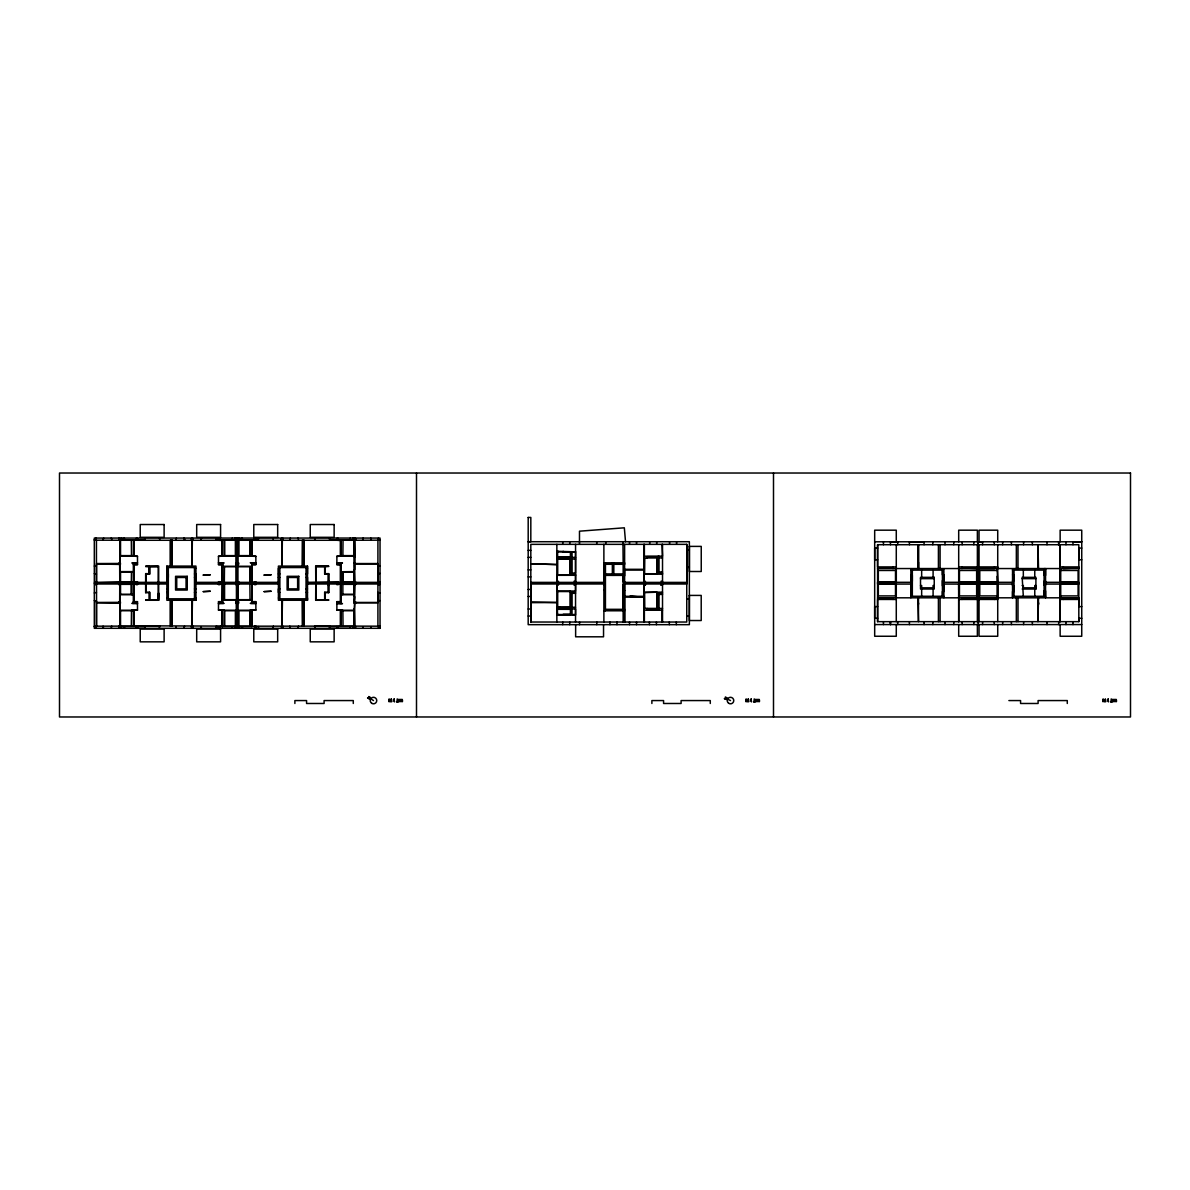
<?xml version="1.0" encoding="UTF-8"?>
<svg xmlns="http://www.w3.org/2000/svg" width="1190" height="1190" viewBox="0 0 1190 1190"><rect width="100%" height="100%" fill="white"/><g stroke="black" fill="none" stroke-linecap="round" stroke-linejoin="round"><path stroke-width="1.5" d="M94.322 626.193L94.322 538.059L380.041 538.059L380.041 628.305L94.322 628.305L94.322 626.193L120.116 626.119L120.116 603.33L120.116 610.738L133.429 610.738M96.45 626.193L96.45 601.084L94.322 600.563M96.45 583.174L96.45 540.171M96.539 626.089L96.539 564.001L120.428 564.432L120.428 563.034L118.792 563.034L118.792 564.432M103.619 628.305L103.084 626.907M111.741 626.193L111.206 628.305M120.19 626.476L120.19 627.948L118.792 627.948L118.792 626.193M118.792 603.33L118.792 601.932L120.428 601.932L120.428 603.33L96.524 602.809M119.759 596.502L120.19 581.717L96.539 582.356M118.792 540.171L118.792 538.415L120.19 538.415L120.19 539.873L118.792 539.873L118.792 538.415M121.112 626.907L121.633 628.305M121.112 539.457L121.633 538.059M124.087 538.059L124.623 539.457M124.623 626.907L124.087 628.305M131.331 594.256L131.331 584.335L120.532 584.335L120.532 594.256M131.495 582.356L131.495 581.255M136.077 581.717L136.077 584.647L137.49 584.647L137.49 581.717L120.19 582.356M137.49 583.234L137.49 583.993L166.868 583.993M145.106 538.059L144.585 539.799L120.19 539.799M145.745 592.65L145.745 583.993M145.745 582.356L145.745 573.714M146.102 574.071L146.102 582.356L146.192 574.16M158.687 582.356L158.687 566.098L145.656 566.187L149.256 566.529L149.256 573.714L145.656 573.625L145.656 582.356M149.598 574.071L149.598 566.619L158.24 566.529L158.166 599.745L149.687 599.745L149.687 592.204L145.745 592.293M149.167 599.745L145.656 600.266L158.687 600.266L158.597 592.903L158.24 599.82L149.598 599.82L149.598 592.293M159.237 628.305L159.772 626.193L144.585 626.178L145.106 628.305M166.868 566.098L166.868 600.266L195.948 600.266L195.948 566.098L166.868 566.098L166.868 582.356L137.49 582.356M175.882 626.907L176.403 628.305M175.882 539.457L176.403 538.059M184.004 628.305L184.524 626.193M184.524 539.457L184.004 538.059M192.007 626.119L192.438 600.266M192.007 566.098L192.349 540.245M194.491 567.556L194.491 598.808L168.326 598.808L168.326 567.556L194.491 567.556L195.948 568.374M195.948 600.266L195.948 597.99L194.491 597.99M195.948 578.861L195.948 582.356L218.484 582.356M201.021 626.907L201.541 628.305M201.021 539.457L201.541 538.059M215.673 628.305L216.208 626.193M216.208 539.457L215.673 538.059M236.245 610.247L218.484 610.202L218.484 601.634L222.485 601.634L222.485 600.028L236.423 600.028L236.423 601.932M219.897 583.13L219.897 581.717L218.484 581.717L218.484 584.647L219.897 584.647L219.897 583.234M222.634 566.247L222.634 562.974L222.485 566.336L236.423 566.336L236.423 564.432M224.33 599.596L224.33 583.993M231.827 626.907L232.347 628.305M231.827 539.457L232.347 538.059M234.802 628.305L235.322 626.565M235.322 539.457L234.802 538.059M236.245 581.717L236.245 566.767M236.423 581.717L236.423 566.678L222.485 566.678L222.485 582.356L235.724 582.356M236.423 563.034L236.423 539.814L237.941 539.814L238.119 563.034M237.122 627.948L237.122 538.415M238.119 599.596L238.119 584.647M242.537 626.907L242.016 628.305M242.537 539.457L242.016 538.059M250.034 582.356L250.034 566.767M251.863 562.974L251.863 566.336L237.941 566.336L238.119 564.432M254.467 581.717L254.467 584.647L255.865 584.647L255.865 581.717L252.221 582.356M255.865 583.234L255.865 583.993L278.415 583.993M258.156 540.171L258.691 538.059M273.343 539.457L272.822 538.059M279.873 568.374L278.415 568.374L278.415 600.266L307.496 600.266L307.496 597.99L306.038 598.808L279.873 598.808L278.415 597.99M281.48 540.171L281.48 538.415L282.878 538.415L282.878 539.799L281.48 539.799L281.48 538.415M282 626.119L282.447 600.266M282 566.098L282.357 540.245M282.878 540.171L282.878 538.415M289.839 540.171L290.36 538.059M290.36 628.305L289.839 626.193M298.482 539.457L297.961 538.059M279.873 598.808L279.873 567.556L306.038 567.556L307.496 568.374M255.865 582.356L278.415 582.356L278.415 566.098L307.496 566.098L307.496 582.356L338.272 581.717L338.272 584.647L336.874 584.647L336.874 582.356M315.767 600.177L315.767 583.993L315.677 600.266L328.693 600.266L325.197 599.745L325.197 592.724M324.751 592.293L324.751 599.82L316.109 599.82L315.767 598.332M328.262 584.171L328.618 585.718L328.618 583.993M328.618 582.356L328.618 573.714M352.716 628.305L353.252 626.907M353.252 539.457L352.716 538.059M355.572 540.171L355.572 538.415L354.159 538.415L354.159 539.799L329.779 539.799M355.572 563.465L353.936 563.034L354.159 571.616L341.024 571.765M371.265 626.907L370.745 628.305M371.265 539.457L370.745 538.059M530.814 622.028L530.814 544.351L686.749 544.351L686.749 622.028L530.814 622.028L530.814 582.386L556.861 582.386L556.861 544.351M556.861 622.013L556.861 575.32L575.558 575.276M558.244 614.531L556.861 615.066L556.861 608.938L557.396 614.531L570.754 614.531L570.754 609.087M556.861 557.426L557.411 551.833L570.754 551.833L570.754 557.277M557.5 614.427L557.396 608.938M557.708 591.043L557.694 607.302L570.01 607.212L570.01 591.088M560.118 607.302L560.118 608.596L571.304 608.596L571.304 592.129L570.01 592.129M560.118 559.062L560.118 557.768L571.304 557.768L571.304 574.235L570.01 574.235L570.01 575.276M575.648 624.661L575.633 636.799L603.538 636.814L603.553 624.661M575.543 622.013L575.558 574.235L572.048 574.235L572.048 551.833L575.558 551.833L575.558 573.059L572.048 573.059M603.88 622.013L603.88 562.825L624.616 562.825L624.616 564.283L605.353 564.283L605.353 573.922L623.158 573.922M605.353 562.825L605.338 610.782L603.88 610.782L624.616 610.782M612.359 575.38L612.359 562.825M613.817 575.38L613.817 562.825M623.158 622.028L623.158 584.573L624.616 584.573L624.616 622.028L624.616 597.068L643.835 597.068L629.882 596.324L643.835 597.142M643.835 544.351L643.835 585.063L645.367 585.063L645.367 583.978L661.045 583.978L661.045 585.063L662.354 585.063M644.177 581.3L644.177 574.19M644.37 544.351L644.37 556.191L662.518 556.191L662.027 544.351M645.367 585.063L645.367 581.3L643.835 581.3M658.263 573.149L658.263 556.191M661.045 585.063L661.045 583.978M662.518 585.063L662.518 544.351M686.749 544.351L686.794 584.007L662.518 583.978L662.518 622.028M1081.74 606.603L1081.74 618.279L1078.824 618.279L1078.824 621.656L877.595 621.656L877.595 544.708L1078.824 544.722L1078.824 606.603L1081.74 606.603L1081.74 530.175L1060.141 530.175L1060.141 541.792M893.021 599.448L893.021 597.811L877.595 598.406M893.021 568.552L893.021 566.916M895.698 597.811L895.698 584.067M895.698 582.312L895.698 568.552M896.278 624.572L896.278 636.263L874.68 636.248L874.68 530.175L896.278 530.175L896.278 541.792M912.328 570.099L912.328 596.264L910.871 596.264L910.871 585.138L912.328 585.138M921.655 596.264L921.655 589.02M921.655 577.343L921.655 570.099M933.094 596.264L933.094 589.02M934.239 577.343L934.239 589.02L920.51 589.02L920.51 577.343L934.239 577.343L934.239 578.652L920.51 578.652M958.694 624.572L958.694 636.263L977.377 636.263L977.377 624.572M958.694 582.312L958.694 566.916L977.377 566.916M958.694 541.792L958.694 530.175L977.377 530.175L977.377 541.792M959.274 597.811L959.274 584.067M959.274 582.312L959.274 568.552M961.951 599.448L961.951 597.811M961.951 568.552L961.951 566.916M978.21 624.572L978.21 541.792L874.68 541.792M979.043 624.572L979.043 636.263L997.726 636.263L997.726 624.572M994.468 599.448L994.468 597.811L1078.824 597.811M994.468 566.916L994.468 568.552L979.043 568.552L1078.824 568.552M997.146 597.811L997.146 584.067M997.146 568.552L997.726 582.312L997.726 544.722M997.726 568.552L997.726 566.916L979.043 566.916M997.726 541.792L997.726 530.175L979.043 530.175L979.043 541.792L1081.74 541.792L1072.993 541.792L1072.993 544.708M1023.326 596.264L1022.18 577.343L1035.91 577.343L1035.91 589.035L1022.18 589.035M1023.326 577.343L1023.326 570.099M1034.764 596.264L1034.764 589.035M1035.91 589.035L1035.91 585.554L1034.75 585.554L1034.75 587.83L1023.355 587.83L1023.355 585.554L1022.18 585.554M1045.549 568.641L1045.549 575.395L1044.091 575.395L1044.091 568.641L1045.549 568.641L1045.549 582.312L1078.824 582.312L1078.824 584.067L1045.549 584.067L1045.549 597.737L1045.549 590.969L1044.091 590.969L1044.091 596.279L1044.091 570.099L1012.541 570.099M1060.141 624.572L1060.141 636.263L1081.74 636.263L1081.74 618.279M1060.721 597.811L1060.721 584.067M1060.721 582.312L1060.721 568.552M1063.399 599.448L1063.399 597.811M1063.399 566.916L1063.399 568.552L1078.824 567.972M557.411 557.426L557.411 551.833L557.5 557.173L572.048 557.277M222.485 556.102L222.545 540.245M251.819 626.565L251.863 610.247M397.966 699.75C395.675 699.214 398.174 698.322 398.07 700.241M754.966 699.75C752.675 699.214 755.174 698.322 755.07 700.241M1111.966 699.75C1109.675 699.214 1112.174 698.322 1112.07 700.241M398.561 700.33L398.561 700.122A2.068 2.068 0 0 1 398.724 699.467L400.271 699.482M400.688 700.33L400.703 700.122A2.097 2.097 0 0 1 400.852 699.467L402.413 699.482M402.577 700.613L402.577 700.731A1.755 1.755 0 0 1 402.265 701.698L400.866 701.416M755.561 700.33L755.561 700.122A2.068 2.068 0 0 1 755.724 699.467L757.271 699.482M757.688 700.33L757.703 700.122A2.097 2.097 0 0 1 757.852 699.467L759.413 699.482M759.577 700.613L759.577 700.731A1.755 1.755 0 0 1 759.265 701.698L757.866 701.416M1112.561 700.33L1112.561 700.122A2.068 2.068 0 0 1 1112.724 699.467L1114.271 699.482M1114.688 700.33L1114.703 700.122A2.097 2.097 0 0 1 1114.851 699.467L1116.413 699.482M1116.577 700.613L1116.577 700.731A1.755 1.755 0 0 1 1116.265 701.698L1114.866 701.416M400.167 700.731L400.182 700.568A2.588 2.588 0 0 0 400.137 699.988L400.167 700.241M757.167 700.731L757.182 700.568A2.588 2.588 0 0 0 757.138 699.988L757.167 700.241M1114.167 700.731L1114.182 700.568A2.588 2.588 0 0 0 1114.138 699.988L1114.167 700.241M398.858 699.928L400.137 699.928M400.123 701.014L398.873 701.014M402.265 701.014L401 701.014M755.858 699.928L757.138 699.928M757.123 701.014L755.873 701.014M759.265 701.014L758 701.014M1112.858 699.928L1114.138 699.928M1114.123 701.014L1112.873 701.014M1116.265 701.014L1115 701.014M401.06 699.69L402.265 699.928M758.06 699.69L759.265 699.928M1115.06 699.69L1116.265 699.928M726.48 699.467L724.323 698.649L726.867 698.024C721.839 695.525 731.032 699.051 724.68 698.575M397.862 700.523L396.746 701.669L398.248 701.669M754.862 700.523L753.746 701.669L755.248 701.669M1111.862 700.523L1110.746 701.669L1112.248 701.669M397.549 700.464L396.478 701.877L398.248 701.877M754.549 700.464L753.478 701.877L755.248 701.877M1111.549 700.464L1110.478 701.877L1112.248 701.877M94.322 539.695L95.959 539.695L95.959 538.059M191.486 539.799L192.884 539.799M216.208 539.799L258.156 539.799L258.156 539.011M380.041 539.695L378.405 539.695L378.405 538.059M355.572 539.873L354.159 539.873L354.159 538.415M94.322 540.171L120.116 540.245L119.759 557.604M380.041 540.171L354.248 540.245L354.605 557.604M877.595 548.084L874.68 548.084L874.68 559.761L877.595 559.761M1081.74 548.084L1078.824 548.084L1078.824 559.776L1081.74 559.776M686.749 550.122L689.367 550.122M528.182 550.33L530.814 550.33M557.649 552.086L558.244 551.297M120.116 555.626L133.429 555.626M343.032 555.626L353.832 555.626L353.832 540.275L340.578 540.245L340.578 556.087M238.119 556.102L255.865 556.161L255.865 564.729L251.863 564.729M137.49 556.399L131.941 556.102M218.484 556.399L224.032 556.102M255.865 556.399L250.317 556.161M336.874 556.399L342.423 556.102M557.649 557.024L570.412 557.024L570.412 552.086L563.197 552.086L563.197 551.297M528.182 557.337L530.814 557.337M572.048 557.426L575.558 557.426M643.835 557.961L658.263 557.961L658.263 556.682L647.092 556.682L647.092 557.961M659.007 557.917L662.518 557.917M557.708 574.83L570.01 574.8L570.01 559.062L556.861 559.062L556.861 551.297L575.558 551.833M572.048 559.062L575.558 559.062M570.01 559.151L557.708 559.151L557.708 575.32M918.472 562.216L918.472 567.466M218.484 562.736L224.092 562.974L218.484 563.034M255.865 562.736L250.257 562.736L255.865 562.974M336.874 562.736L342.482 562.974L336.874 562.974M96.524 563.554L118.792 563.465M377.84 563.554L355.572 563.554L354.694 564.432L354.694 581.717M355.572 563.911L377.84 563.911L377.81 582.356L355.572 582.356M133.429 564.491L137.49 564.491M218.484 564.491L222.485 564.491M251.863 564.491L255.865 564.432M336.874 564.491L340.935 564.491M133.429 564.729L137.49 564.729L137.475 562.736L131.882 562.974L137.49 563.034L137.49 556.161L120.116 556.102L120.19 563.034M222.485 564.729L218.484 564.729L218.484 556.161L236.245 556.102L236.245 563.034M340.935 564.729L336.874 564.729L336.874 556.161L354.159 556.102L354.159 563.034M354.694 564.67L354.694 569.638M377.914 565.324L380.041 565.845M96.45 565.533L94.322 566.068M316.109 573.461L315.767 582.356L315.677 566.098L328.693 566.098L325.197 566.619L325.197 573.625M328.693 566.529L325.108 566.529L325.108 573.714L328.693 573.625L328.693 582.356M145.656 566.619L149.167 566.619M158.166 566.619L149.598 566.619L149.687 574.16L145.745 574.071M316.198 566.619L324.662 566.619L324.662 574.16L328.618 574.071M1078.824 566.916L1060.141 566.916L1060.141 544.722L1060.141 582.312L1060.141 568.641M686.749 567.347L689.367 567.347M316.109 568.032L315.767 566.187M877.595 567.972L893.021 567.972M961.951 567.972L977.377 568.552L877.595 568.552M166.868 568.374L168.326 568.374M624.616 569.311L643.835 569.311M119.759 569.861L120.116 581.717M528.182 569.891L530.814 569.891M643.835 570.04L624.616 570.04L624.616 584.007L643.835 584.007L643.835 622.028M910.871 570.099L942.406 570.099L942.42 596.264L942.42 591.564L943.878 591.564L943.878 585.718L942.42 585.718L942.42 580.646L943.878 580.646L943.878 574.815L942.42 574.815L942.406 568.641M996.997 570.471L979.772 570.471L979.772 582.148L996.997 582.148M1060.87 570.471L1078.095 570.471L1078.095 582.148L1060.87 582.148M133.429 571.616L120.116 571.616L120.19 564.432M662.518 571.959L659.007 571.959L659.007 573.149L659.007 556.191M120.116 572.107L133.429 572.107M656.984 573.149L662.518 573.149L662.518 574.19L643.835 574.19M380.041 573.446L377.914 573.967M94.322 573.654L96.45 574.175M166.868 573.922L168.326 573.922L168.326 577.462L166.868 577.462M194.491 573.922L195.948 573.922L195.948 577.462L194.491 577.462M278.415 573.922L279.873 573.922M306.038 573.922L307.496 573.922L307.496 566.098M1012.541 574.815L1014.014 574.815L1014.014 580.646L1012.541 580.646M623.158 575.38L605.338 575.38L605.338 609.325L624.616 609.325M603.88 575.811L605.338 575.811M997.146 576.317L997.146 581.568M528.182 576.897L530.814 576.897M278.415 577.462L279.873 577.462M306.038 577.462L307.496 577.462L307.496 600.266M1035.91 578.652L1022.18 578.652M328.618 580.646L328.262 582.356L328.262 574.071M556.861 581.3L558.393 581.3L558.393 585.063L556.861 585.063L556.861 591.043L575.558 591.043L575.558 585.063L574.011 585.063L574.011 583.978L558.393 583.978M575.558 581.3L574.011 581.3L574.011 582.386L558.393 582.386M662.518 581.3L661.045 581.3L661.045 582.401L645.367 582.401M354.248 581.717L355.572 581.717L355.572 584.647L354.248 584.647M603.88 581.791L605.338 581.791M238.64 582.356L251.863 582.356L251.863 566.678L237.941 566.678L237.941 581.717M338.272 582.356L354.159 582.356L354.159 583.993L338.272 583.993M624.616 582.386L643.835 582.401M662.518 582.401L686.794 582.401M910.871 582.312L877.595 582.312L877.595 584.067L910.871 584.067M943.878 582.312L977.377 582.312M1012.541 582.312L978.21 582.312L978.21 541.792L982.583 541.792L982.583 544.708M94.322 583.174L166.868 583.13M195.948 583.13L278.415 583.13M307.496 583.13L336.874 583.13M338.272 583.13L380.041 583.174M530.814 583.115L603.88 583.13M624.616 583.13L686.794 583.13M94.694 583.234L96.063 583.234M96.539 583.234L166.868 583.234M195.948 583.234L278.415 583.234M307.496 583.234L336.874 583.234M338.272 583.234L377.81 583.234M378.301 583.234L379.67 583.234M530.814 583.234L556.861 583.234M575.558 583.234L603.88 583.249M624.616 583.249L643.835 583.249M662.518 583.249L686.794 583.249M96.539 583.993L118.792 583.993M120.19 583.993L136.077 583.993M195.948 583.993L218.484 583.993M219.897 583.993L235.724 583.993M238.64 583.993L254.467 583.993M307.496 583.993L336.874 583.993M355.572 583.993L377.81 583.993M530.814 583.993L556.861 583.978M575.558 583.993L603.88 583.978M943.878 584.067L977.377 584.067M978.21 584.067L1012.541 584.067L1012.541 597.737L1012.541 591.564L1014.014 591.564L1014.014 585.718L1012.541 585.718L1012.541 568.641M343.032 584.335L353.832 584.335L353.832 594.256L343.032 594.256M996.997 584.216L979.772 584.216L979.772 595.907L996.997 595.907M1060.87 584.216L1078.095 584.216L1078.095 595.907L1060.87 595.907M120.19 584.647L118.792 584.647L118.792 581.717M603.88 584.811L605.338 584.811M895.698 584.796L896.278 599.448L877.595 599.448L877.595 621.656M958.694 584.796L958.694 590.062M920.51 585.554L921.67 585.554L921.67 587.83L933.064 587.83L933.064 585.554L934.239 585.554M166.868 588.901L168.326 588.901M194.491 588.901L195.948 588.901M279.873 588.901L278.415 588.901L278.415 592.442L279.873 592.442M306.038 588.901L307.496 588.901M528.182 589.452L530.814 589.452M603.88 590.329L605.338 590.329M623.158 590.567L624.616 590.567M910.871 590.969L912.328 590.969M557.708 591.534L570.01 591.564M328.618 592.293L324.662 592.204L324.662 599.745L316.198 599.745L316.109 566.529L324.751 566.529L324.751 574.071M575.558 592.129L572.033 592.129L572.033 614.531L575.543 614.531L575.543 608.938L572.033 608.938M643.835 592.189L662.518 592.189M96.45 592.442L94.322 592.962M166.868 592.442L168.326 592.442M194.491 592.442L195.948 592.442M306.038 592.442L307.496 592.442M380.041 592.962L377.914 592.442L377.914 601.084L380.041 600.563M572.033 593.304L575.558 593.304M656.984 593.23L662.518 593.23M120.116 594.256L133.429 594.256M133.34 594.598L131.495 594.598L131.495 583.993M341.024 594.598L342.869 594.598L342.869 583.993M659.007 594.42L662.518 594.42M133.429 594.732L120.116 594.732L120.19 601.932M341.024 594.732L354.159 594.732L354.159 601.932L354.694 596.726M643.835 596.324L624.616 596.324L624.616 581.791L623.158 581.791L623.158 575.811L624.616 575.811L624.616 544.351M910.871 596.264L943.878 596.264M1012.541 596.279L1045.549 596.279M528.182 596.458L530.814 596.458M877.595 597.811L977.377 597.811L961.951 598.406M166.868 597.99L168.326 597.99M994.468 597.811L979.043 597.811L994.468 598.406M1063.399 598.406L1078.824 598.406M686.749 599.016L689.367 599.016M977.377 599.448L958.694 599.448L958.694 621.656L958.694 584.067L958.694 597.737M979.043 599.448L997.726 599.448L997.726 584.067L997.726 621.656M222.634 599.596L222.634 583.993L222.485 599.686L236.423 599.686L236.423 584.647M145.656 599.82L149.256 599.82L149.256 592.65L145.656 592.724L145.656 583.993M328.693 599.82L325.108 599.82L325.108 592.65L328.693 592.724L328.693 583.993M236.245 600.117L222.634 600.117L222.634 603.389L222.485 601.872L218.484 601.932M238.119 600.117L251.73 600.117L251.73 603.389M133.429 601.634L137.49 601.634L137.49 610.247L120.116 610.247M340.935 601.634L336.874 601.634L336.874 610.202L340.504 610.202L340.504 626.089M133.429 601.872L137.49 601.872M255.865 601.932L251.863 601.872L251.863 603.389M336.874 601.932L340.935 601.872M530.814 601.932L556.861 602.527L530.814 602.661M96.524 602.452L118.792 602.363M355.572 602.452L377.84 602.452M355.572 602.809L377.84 602.809M137.49 603.33L131.882 603.389L137.49 603.628M218.484 603.33L224.092 603.389L218.484 603.628M255.865 603.33L250.257 603.389L255.865 603.628M336.874 603.389L342.482 603.628L336.874 603.628M877.595 606.603L874.68 606.603L874.68 618.279L877.595 618.279M556.861 607.302L570.01 607.302M572.033 607.302L575.543 607.302M643.835 608.402L658.263 608.402M659.007 608.462L662.518 608.462M120.116 608.521L119.759 626.119L119.759 603.33M528.182 609.012L530.814 609.012M557.396 609.087L572.033 609.087M557.649 609.325L570.412 609.34L570.412 614.278L563.182 614.278M658.263 609.697L647.092 609.697L647.092 608.402M137.49 609.964L131.882 610.202M218.484 609.964L224.092 610.202M255.865 609.964L250.317 610.202M336.874 609.964L342.482 610.202M662.518 610.187L644.37 610.187L644.37 622.028M238.119 610.247L252.221 610.247L252.206 626.565L219.838 626.565L219.838 627.948L218.439 627.948L218.439 626.565L216.208 626.565M343.032 610.738L353.832 610.738L353.832 626.089L252.206 626.193M556.861 615.066L575.543 615.066M528.182 616.033L530.814 616.033M686.749 616.256L689.367 616.256M978.21 621.656L979.043 621.656L979.043 584.067M874.68 624.572L1081.74 624.572M222.634 626.089L235.382 626.089L235.382 610.738L224.583 610.738L224.583 626.089M251.73 626.089L238.967 626.089L238.967 610.738L249.781 610.738L249.781 626.089M380.041 626.193L354.248 626.119L354.248 608.759L354.605 626.119M144.585 626.565L118.792 626.476L118.792 627.948M191.486 626.565L192.884 626.565M254.526 626.476L255.924 626.476M281.48 626.565L282.878 626.565M329.779 626.565L355.557 626.476M94.322 626.669L95.959 626.669L95.959 628.305M1105.242 699.021L1105.614 701.877L1105.361 699.363L1104.201 701.416C1102.193 694.38 1102.966 706.444 1103.026 699.363L1104.261 701.877M1008.882 700.568L1020.574 700.568L1020.574 703.483L1038.097 703.483L1038.097 700.568L1067.281 700.568L1067.281 703.483M727.551 699.125L730.496 700.568M370.745 698.798L373.496 700.568M1112.724 701.416L1114.093 701.684A1.74 1.74 0 0 0 1114.405 700.776M755.724 701.416L757.093 701.684A1.74 1.74 0 0 0 757.405 700.776M398.724 701.416L400.093 701.684A1.74 1.74 0 0 0 400.405 700.776M625.524 541.733L624.334 527.81L579.485 531.186L579.485 544.351M252.176 540.245L252.221 556.087M251.819 540.245L251.863 556.102M222.485 610.247L222.545 626.565M362.623 626.907L363.158 628.305M222.158 626.565L222.113 610.202L222.113 625.791L218.543 626.089L133.86 625.791L133.86 610.247M1078.824 621.656L1078.824 599.448L1060.141 599.448L1060.141 621.656L1060.141 584.067L1060.141 597.737M1072.978 621.656L1072.978 624.572M1065.972 541.792L1065.972 544.708M1065.972 621.656L1065.972 624.572M1058.684 621.656L1058.684 624.572M1047.007 541.792L1047.007 544.708M1047.007 621.656L1047.007 624.572M1038.543 568.641L1037.948 544.722L1037.948 568.641M1038.543 597.737L1037.948 621.656L1037.948 597.737M1034.764 570.099L1034.764 577.343M1032.355 541.792L1032.355 544.722M1032.37 621.656L1032.37 624.572M1023.593 541.792L1023.593 544.722M1023.608 621.656L1023.608 624.572M1017.986 544.722L1017.986 568.641M1018 597.737L1018 621.656M1016.349 544.722L1016.349 568.641M1016.334 597.737L1016.334 621.656M1014.014 570.099L1014.014 596.279M1011.411 541.792L1011.411 544.722M1011.411 621.656L1011.411 624.572M1002.649 541.792L1002.649 544.722M1002.649 621.656L1002.649 624.572M994.26 541.792L994.26 544.722M994.26 621.656L994.26 624.572M982.583 621.656L982.583 624.572M979.043 544.722L979.043 582.312M977.377 544.722L977.377 621.656M973.837 541.792L973.837 544.722M973.837 621.656L973.837 624.572M962.16 541.792L962.16 544.708M962.16 621.656L962.16 624.572M958.694 544.722L958.694 568.641M953.77 541.792L953.77 544.708M953.77 621.656L953.77 624.572M945.009 541.792L945.009 544.722M945.009 621.656L945.009 624.572M943.878 568.641L943.878 597.737M940.085 544.708L940.085 568.641M940.085 597.737L940.085 621.656M938.419 544.708L938.419 568.641M938.419 597.737L938.419 621.656M933.094 570.099L933.094 577.343M932.826 541.792L932.826 544.722M932.811 621.656L932.811 624.572M924.065 544.708L924.065 541.792L909.413 541.792L909.413 544.708M924.05 621.656L924.05 624.572M918.472 597.737L918.472 621.656L917.877 597.737M917.877 544.708L917.877 568.641M910.871 568.641L910.871 597.737M909.413 621.656L909.413 624.572M897.736 544.708L897.736 541.792L890.447 541.792L890.447 544.708M897.736 621.656L897.736 624.572M896.278 544.708L896.278 582.312L896.278 566.916L877.595 566.916L877.595 544.708M896.278 584.067L896.278 621.656M883.441 541.792L883.441 544.708M883.441 621.656L883.441 624.572M773.5 473.025L773.5 716.975M710.281 703.483L710.281 700.568L681.096 700.568L681.096 703.483L663.574 703.483L663.574 700.568L651.882 700.568L651.882 703.483M676.574 541.718L676.574 544.351M676.322 622.028L676.322 624.661M669.568 541.718L669.568 544.351M669.316 622.028L669.316 624.661M662.027 610.187L662.027 622.028M659.007 593.23L659.007 610.187M658.263 593.23L658.263 610.187M657.148 557.961L657.148 573.149M657.148 593.23L657.148 608.402M656.984 574.19L656.984 557.961L656.984 573.744L644.43 573.744L644.519 558.065L644.43 574.19M656.984 608.402L656.984 592.189L644.43 592.635L644.519 608.313L644.43 592.189M656.672 541.718L656.672 544.351M656.419 622.028L656.419 624.661M649.666 541.718L649.666 544.351M649.413 622.028L649.413 624.661M644.177 585.063L644.177 592.189M636.531 541.718L636.531 544.351M636.531 622.028L636.531 624.661M629.525 541.718L629.525 544.351M629.525 622.028L629.525 624.661M622.95 541.718L623.158 562.825M623.158 564.283L623.158 609.325M616.97 622.028L616.97 624.661M609.949 622.028L609.949 624.661M605.725 541.718L605.725 544.351M603.88 544.351L603.88 582.386L575.558 582.386L575.558 544.351M596.711 541.718L596.711 544.351M596.785 622.028L596.785 624.661M579.545 622.028L579.545 624.661M569.712 541.718L569.712 544.351M569.817 559.151L569.817 574.8M569.712 622.028L569.712 624.661M562.706 541.718L562.706 544.351M562.706 622.028L562.706 624.661M416.5 473.025L416.5 716.975M380.041 628.305L380.041 626.669L378.405 626.669L378.405 628.305M377.914 540.171L377.914 626.193M371.265 539.011L371.265 540.171M363.158 538.059L362.623 540.171M355.557 626.193L355.572 627.948L354.159 627.948L354.159 626.476M354.694 540.275L354.694 563.034M354.694 584.647L354.694 601.932M354.694 603.33L354.694 626.089M354.605 540.245L354.605 563.034M354.605 581.717L354.248 569.861L354.248 596.502L354.605 584.647M354.605 603.33L354.159 610.247L340.578 610.247L340.578 626.119M353.252 626.565L353.252 627.353M353.281 703.483L353.281 700.568L324.096 700.568L324.096 703.483L306.574 703.483L306.574 700.568L294.882 700.568L294.882 703.483M350.262 538.059L349.741 539.799M350.262 628.305L349.741 626.907M343.032 540.275L342.869 555.968M342.869 571.765L342.869 582.356M342.869 610.396L343.032 626.089M340.935 540.245L340.935 556.102M341.024 562.974L341.024 603.389M340.935 610.247L340.935 626.119M340.578 562.974L340.578 564.491M340.578 564.729L340.578 582.356M340.578 583.993L340.578 601.634M340.578 601.872L340.578 603.389M340.504 556.161L340.504 540.558L336.934 540.275L238.967 540.275L238.967 555.626L249.781 555.626L249.781 540.275M340.504 562.974L340.504 564.491M340.504 564.729L340.504 582.356M340.504 583.993L340.504 601.634M340.504 601.872L340.504 603.389M338.51 563.034L338.51 564.432M338.51 601.932L338.51 603.33M338.272 539.799L338.272 538.415L336.874 538.415L336.874 539.799M338.272 626.565L338.272 627.948L336.874 627.948L336.874 626.565M329.779 540.171L329.258 538.059M329.258 628.305L329.779 626.178L314.591 626.193L315.127 628.305M328.618 585.718L328.618 592.65M328.172 583.993L328.262 592.293M315.127 538.059L314.591 540.171M306.038 567.556L306.038 598.808M304 540.275L304 566.098M304 600.266L304 626.089M303.822 540.245L303.822 566.098M303.822 600.266L303.822 626.119M302.305 540.245L302.126 566.098M302.126 600.266L302.305 626.119M298.482 626.193L297.961 628.305M282.878 626.193L282.878 627.948L281.48 627.948L281.48 626.193M282 540.245L281.911 566.098M281.911 600.266L281.911 626.089M273.343 626.193L272.822 628.305M258.691 628.305L258.156 626.565M255.924 539.799L255.924 538.415L254.526 538.415L254.526 539.799M255.924 626.193L255.924 627.948L254.526 627.948L254.526 626.193M254.229 563.034L254.229 564.432M254.229 601.932L254.229 603.33M252.25 540.275L252.25 556.161M252.25 562.974L252.221 564.491M252.221 564.729L252.25 582.356M252.25 583.993L252.221 601.634M252.221 601.872L252.25 603.389M252.25 626.089L252.25 610.202L255.865 610.202L255.865 601.634L251.863 601.634L251.863 600.028L237.941 600.028L238.119 601.932M251.863 583.993L251.863 599.686L237.941 599.686L237.941 584.647M251.73 562.974L251.73 566.247M251.73 566.767L251.73 582.356M251.73 583.993L251.73 599.596M249.93 540.275L249.93 555.968M249.93 566.767L249.93 582.356M249.87 583.993L250.034 599.596M249.93 610.396L249.93 626.089M239.562 538.059L239.026 539.799M239.562 628.305L239.026 626.565M238.64 539.799L238.64 538.415L235.724 538.415L235.724 539.799M238.64 626.565L238.64 627.948L235.724 627.948L235.724 626.565M238.119 603.33L237.941 626.565M237.182 538.059L237.241 563.034M237.241 564.432L237.182 628.305M236.245 564.432L236.245 566.247M236.245 603.33L236.423 626.565M235.322 539.011L235.322 539.799M231.827 539.011L231.827 539.799M224.583 540.275L224.583 555.626L235.382 555.626L235.382 540.275L222.188 540.245L222.143 556.087L222.113 540.558L218.543 540.275L120.532 540.275L120.532 555.626M224.419 540.275L224.419 555.968M224.493 566.767L224.33 582.356M224.493 583.993L224.493 599.596M224.419 610.396L224.419 626.089M222.634 566.767L222.634 582.356M222.113 562.974L222.113 564.491M222.143 564.729L222.113 582.356L219.897 581.717M222.113 583.993L222.113 601.634M222.143 601.872L222.113 603.389M220.12 563.034L220.12 564.432M220.12 601.932L220.12 603.33M219.838 539.799L219.838 538.415L218.439 538.415L218.439 539.799M216.208 539.011L216.208 540.171M201.021 539.011L201.021 540.171M192.884 540.171L192.884 538.415L191.486 538.415L191.486 540.171M192.884 626.193L192.884 627.948L191.486 627.948L191.486 626.193M192.007 540.245L191.917 566.098M191.917 600.266L191.917 626.089M184.524 539.011L184.524 540.171M175.882 539.011L175.882 540.171M172.238 540.275L172.238 566.098M172.238 600.266L172.238 626.089M172.059 540.245L172.059 566.098M172.059 600.266L172.059 626.119M171.241 540.245L171.36 566.098M171.36 600.266L171.241 626.119M170.542 540.245L170.542 566.098M170.542 600.266L170.542 626.119M170.363 540.275L170.363 566.098M170.363 600.266L170.363 626.089M159.772 539.457L159.237 538.059M158.687 583.993L158.687 600.266M149.256 566.529L149.167 573.625M144.585 539.011L144.585 540.171M137.49 539.799L137.49 538.415L136.077 538.415L136.077 539.799M137.49 626.565L137.49 627.948L136.077 627.948L136.077 626.565M135.853 563.034L135.853 564.432M135.853 601.932L135.853 603.33M133.86 540.275L133.86 556.161M133.86 562.974L133.86 564.491M133.86 564.729L133.86 582.356M133.86 583.993L133.86 601.634M133.86 601.872L133.86 603.389M133.771 540.245L133.771 556.087M133.771 562.974L133.771 564.491M133.771 564.729L133.771 582.356M133.771 583.993L133.771 601.634M133.771 601.872L133.771 603.389M133.771 610.247L133.771 626.119L120.532 626.089L120.532 610.738M133.429 540.245L133.429 556.102M133.34 562.974L133.34 603.389M133.429 610.247L133.429 626.119M131.331 540.275L131.495 555.968M131.495 571.765L131.331 582.029L120.532 582.029L120.532 572.107M131.495 610.396L131.331 626.089M121.112 539.011L121.112 539.799M119.759 540.245L119.759 563.034M119.669 564.432L119.759 581.717M119.759 584.647L119.669 601.932M111.741 539.457L111.206 538.059M103.619 538.059L103.084 540.171M103.084 626.193L103.084 627.353M1112.62 701.103A2.395 2.395 0 0 1 1112.561 700.583M755.62 701.103A2.395 2.395 0 0 1 755.561 700.583M398.62 701.103A2.395 2.395 0 0 1 398.561 700.583M343.032 572.107L343.032 582.029L353.832 582.029L353.832 572.107L343.032 572.107M528.196 517.442L528.182 624.661L689.367 624.661L689.367 541.718L528.182 541.718L530.814 541.718L530.829 517.442L528.196 517.442M530.814 563.837L556.861 564.566L530.814 563.837M689.382 595.416L689.367 620.526L701.207 620.54L701.207 595.416L689.382 595.416M689.412 546.389L689.412 571.497L701.237 571.512L701.237 546.389L689.412 546.389M878.324 584.216L878.324 595.907L895.549 595.907L895.549 584.216L878.324 584.216M878.324 570.471L878.324 582.148L895.549 582.148L895.549 570.471L878.324 570.471M890.447 621.656L890.447 624.572L890.447 621.656M910.871 575.38L910.871 581.226L912.328 581.226L912.328 575.38L910.871 575.38M917.877 598.897L918.472 604.148L917.877 598.897M918.472 544.708L918.472 568.641L918.472 544.708M959.423 584.216L959.423 595.907L976.648 595.907L976.648 584.216L959.423 584.216M959.423 570.471L959.423 582.148L976.648 582.148L976.648 570.471L959.423 570.471M1037.948 598.897L1038.543 604.163L1037.948 598.897M1058.684 541.792L1058.684 544.708L1058.684 541.792M391.242 699.021L390.201 701.416C388.193 694.38 388.966 706.444 389.026 699.363L390.141 701.877L391.346 699.363L391.614 701.877L391.242 699.021M748.242 699.021L747.201 701.416C745.193 694.38 745.966 706.444 746.026 699.363L747.141 701.877L748.346 699.363L748.614 701.877L748.242 699.021M369.644 699.006L367.591 697.95L370.194 697.623C365.494 694.558 374.21 699.125 367.963 697.905L369.644 699.006M394.202 699.021L393.488 699.601L394.411 701.877L394.202 699.021M751.202 699.021L750.488 699.601L751.411 701.877L751.202 699.021M1108.202 699.021L1107.488 699.601L1108.411 701.877L1108.202 699.021M1130.5 473.025L59.5 473.025L59.5 716.975L1130.5 716.975L1130.5 473.025M164.116 524.522L140.227 524.522L140.227 537.315L164.116 537.315L164.116 524.522M220.581 524.522L196.692 524.522L196.692 537.315L220.581 537.315L220.581 524.522M277.672 524.522L253.782 524.522L253.782 537.315L277.672 537.315L277.672 524.522M334.137 524.522L310.248 524.522L310.248 537.315L334.137 537.315L334.137 524.522M238.64 563.034L235.724 563.034L235.724 564.432L238.64 564.432L238.64 563.034M210.258 574.74L203.252 575.097L210.258 574.74M271.112 574.74L264.106 575.097L271.112 574.74M187.246 576.317L175.57 576.317L175.57 590.047L187.246 590.047L187.246 576.317M298.794 576.317L287.117 576.317L287.117 590.047L298.794 590.047L298.794 576.317M186.071 577.492L176.73 577.492L176.73 588.871L186.071 588.871L186.071 577.492M297.634 577.492L288.278 577.492L288.278 588.871L297.634 588.871L297.634 577.492M1045.549 581.241L1044.091 581.241L1044.091 585.138L1045.549 585.138L1045.549 581.241M96.063 581.717L94.694 581.717L94.694 584.647L96.063 584.647L96.063 581.717M238.64 581.717L235.724 581.717L235.724 584.647L238.64 584.647L238.64 581.717M379.67 581.717L378.301 581.717L378.301 584.647L379.67 584.647L379.67 581.717M210.258 591.266L203.252 591.623L210.258 591.266M271.112 591.266L264.106 591.623L271.112 591.266M238.64 601.932L235.724 601.932L235.724 603.33L238.64 603.33L238.64 601.932M355.572 601.932L353.936 601.932L353.936 603.33L355.572 603.33L355.572 601.932M164.116 629.049L140.227 629.049L140.227 641.841L164.116 641.841L164.116 629.049M220.581 629.049L196.692 629.049L196.692 641.841L220.581 641.841L220.581 629.049M277.672 629.049L253.782 629.049L253.782 641.841L277.672 641.841L277.672 629.049M334.137 629.049L310.248 629.049L310.248 641.841L334.137 641.841L334.137 629.049M303.123 566.098L303.123 540.245L303.004 566.098M303.123 626.119L303.123 600.266L303.004 626.119M146.192 592.204L146.192 583.993L146.102 592.293M728.622 703.245A3.273 3.273 0 0 0 733.754 700.836A3.273 3.273 0 0 0 729.098 697.608A3.273 3.273 0 0 0 728.622 703.245M371.86 703.394A3.273 3.273 0 0 0 376.754 700.568A3.273 3.273 0 0 0 371.86 697.727A3.273 3.273 0 0 0 371.86 703.394"/></g></svg>
